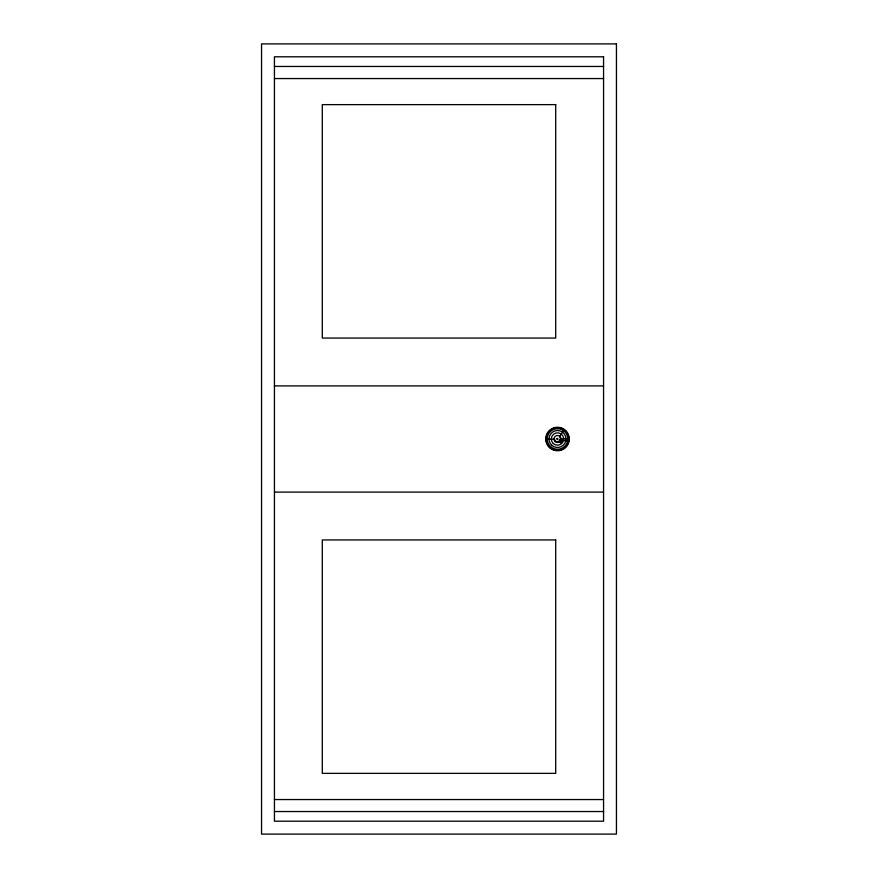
<?xml version="1.0" encoding="UTF-8"?>
<svg xmlns="http://www.w3.org/2000/svg" width="878" height="878" viewBox="0 0 878 878"><rect width="100%" height="100%" fill="white"/><g stroke="black" fill="none" stroke-linecap="round" stroke-linejoin="round"><path stroke-width="1.32" d="M563.95 430.033L559.549 436.827A2.985 2.985 0 0 1 560.493 438.901L567.495 438.682M547.532 439.318L554.534 439.099A2.985 2.985 0 0 0 560.416 439.68L568.735 441.623M274.441 66.465L603.559 66.465M274.441 78.559L603.559 78.559M274.441 385.903L603.559 385.903M274.441 492.097L603.559 492.097M274.441 799.551L603.559 799.551M274.441 811.535L603.559 811.535M556.904 438.857C557.749 441.217 558.704 437.112 556.904 438.857M559.505 440.065L558.759 442.029L561.251 442.973L561.865 441.338L559.505 440.065M616.444 43.9L261.556 43.9L261.556 834.1L616.444 834.1L616.444 43.9M603.559 56.796L274.441 56.796L274.441 821.204L603.559 821.204L603.559 56.796M555.708 104.636L322.292 104.636L322.292 338.063L555.708 338.063L555.708 104.636M555.708 539.937L322.292 539.937L322.292 773.364L555.708 773.364L555.708 539.937M549.727 447.297A11.381 11.381 0 0 0 568.593 441.59A11.381 11.381 0 0 0 554.216 428.102A11.381 11.381 0 0 0 549.727 447.297M549.463 447.582A11.765 11.765 0 0 0 568.966 441.678A11.765 11.765 0 0 0 554.106 427.74A11.765 11.765 0 0 0 549.463 447.582M550.484 446.496A10.273 10.273 0 0 0 567.506 441.338A10.273 10.273 0 0 0 554.534 429.166A10.273 10.273 0 0 0 550.484 446.496M551.691 445.201A8.506 8.506 0 0 0 565.783 440.932A8.506 8.506 0 0 0 555.05 430.868A8.506 8.506 0 0 0 551.691 445.201M553.272 443.522A6.19 6.19 0 0 0 563.544 440.416A6.19 6.19 0 0 0 555.719 433.073A6.19 6.19 0 0 0 553.272 443.522M555.115 441.557A3.512 3.512 0 0 0 560.932 439.801A3.512 3.512 0 0 0 556.498 435.642A3.512 3.512 0 0 0 555.115 441.557"/></g></svg>
